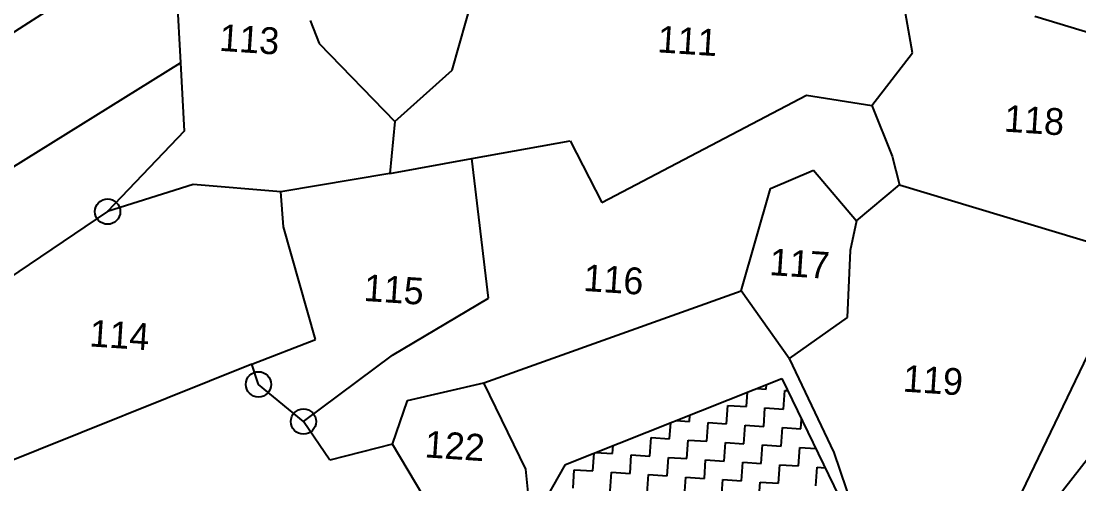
# Model space of a CAD drawing. Header units: metres. Extents: x 286068 to 287358, y 2005630 to 2007098.
# Drawn here: x 286765 to 286949.5, y 2006528 to 2006608.8 of the extents above; entities that cross this region are included whole.
import ezdxf
from ezdxf.enums import TextEntityAlignment as Align

# ---------------------------------------------------------------- set-up
doc = ezdxf.new("R2010")
doc.units = ezdxf.units.M
for name, color, linetype in [('POLY_HATCH', 12, 'Continuous'), ('POLY_PARCEL', 6, 'Continuous'), ('TEXT_PARCEL', 7, 'Continuous')]:
    doc.layers.add(name, color=color, linetype=linetype)
doc.styles.add('TEXT_MAP', font='')
doc.styles.get('TEXT_MAP').set_extended_font_data('Kruti Dev 050')

msp = doc.modelspace()

# ---------------------------------------------------------------- linework, layer by layer
for centre in [(286780.06, 2006575.51), (286806.38, 2006545.34), (286814.23, 2006538.84)]:
    msp.add_circle(centre, 2.21)
at = {"layer": 'POLY_HATCH'}
for p, q in [((286859.95, 2006531.36), (286897.67, 2006546.36)), ((286897.67, 2006546.36), (286908.57, 2006523.87)), ((286929.97, 2006505.37), (286961.25, 2006545.55)), ((286849.08, 2006512.26), (286859.95, 2006531.36))]:
    msp.add_line(p, q, dxfattribs=at)
at = {"layer": 'POLY_HATCH', "linetype": 'Continuous'}
for p, q in [((286891.5, 2006541.46), (286891.67, 2006543.97)), ((286893.25, 2006544.6), (286894.96, 2006544.48)), ((286894.96, 2006544.48), (286895.01, 2006545.3)), ((286897.98, 2006541.03), (286898.2, 2006544.27)), ((286898.2, 2006544.27), (286898.7, 2006544.24)), ((286888.04, 2006538.43), (286888.26, 2006541.67)), ((286888.26, 2006541.67), (286891.5, 2006541.46)), ((286894.53, 2006538), (286894.74, 2006541.24)), ((286894.74, 2006541.24), (286897.98, 2006541.03)), ((286878.1, 2006535.83), (286878.29, 2006538.65)), ((286879.21, 2006539.02), (286881.56, 2006538.86)), ((286881.56, 2006538.86), (286881.63, 2006539.98)), ((286884.59, 2006535.4), (286884.8, 2006538.65)), ((286884.8, 2006538.65), (286888.04, 2006538.43)), ((286901.01, 2006537.57), (286901.12, 2006539.24)), ((286891.07, 2006534.97), (286891.28, 2006538.22)), ((286891.28, 2006538.22), (286894.53, 2006538)), ((286897.55, 2006534.54), (286897.77, 2006537.79)), ((286897.77, 2006537.79), (286901.01, 2006537.57)), ((286868.16, 2006533.24), (286868.26, 2006534.66)), ((286874.64, 2006532.81), (286874.86, 2006536.05)), ((286874.86, 2006536.05), (286878.1, 2006535.83)), ((286881.13, 2006532.38), (286881.34, 2006535.62)), ((286881.34, 2006535.62), (286884.59, 2006535.4)), ((286887.61, 2006531.95), (286887.83, 2006535.19)), ((286887.83, 2006535.19), (286891.07, 2006534.97)), ((286894.1, 2006531.52), (286894.31, 2006534.76)), ((286894.31, 2006534.76), (286897.55, 2006534.54)), ((286864.7, 2006530.21), (286864.91, 2006533.33)), ((286865.17, 2006533.44), (286868.16, 2006533.24)), ((286871.19, 2006529.78), (286871.4, 2006533.02)), ((286871.4, 2006533.02), (286874.64, 2006532.81)), ((286900.58, 2006531.09), (286900.79, 2006534.33)), ((286900.79, 2006534.33), (286903.59, 2006534.14)), ((286877.67, 2006529.35), (286877.89, 2006532.59)), ((286877.89, 2006532.59), (286881.13, 2006532.38)), ((286884.16, 2006528.92), (286884.37, 2006532.16)), ((286884.37, 2006532.16), (286887.61, 2006531.95)), ((286890.64, 2006528.49), (286890.85, 2006531.73)), ((286890.85, 2006531.73), (286894.1, 2006531.52)), ((286897.12, 2006528.06), (286897.34, 2006531.3)), ((286897.34, 2006531.3), (286900.58, 2006531.09)), ((286861.25, 2006527.19), (286861.46, 2006530.43)), ((286861.46, 2006530.43), (286864.7, 2006530.21)), ((286867.73, 2006526.76), (286867.95, 2006530)), ((286867.95, 2006530), (286871.19, 2006529.78)), ((286874.21, 2006526.32), (286874.43, 2006529.57)), ((286874.43, 2006529.57), (286877.67, 2006529.35)), ((286880.7, 2006525.89), (286880.91, 2006529.14)), ((286880.91, 2006529.14), (286884.16, 2006528.92)), ((286903.61, 2006527.63), (286903.82, 2006530.87)), ((286903.82, 2006530.87), (286905.22, 2006530.78)), ((286887.18, 2006525.46), (286887.4, 2006528.71)), ((286887.4, 2006528.71), (286890.64, 2006528.49)), ((286893.67, 2006525.03), (286893.88, 2006528.28)), ((286893.88, 2006528.28), (286897.12, 2006528.06))]:
    msp.add_line(p, q, dxfattribs=at)
at = {"layer": 'POLY_PARCEL'}
for p, q in [((286840.16, 2006600.22), (286845.28, 2006618.4)), ((286706.13, 2006569.69), (286778.71, 2006616.55)), ((286792.09, 2006614.5), (286792.78, 2006601.48)), ((286920.49, 2006603.23), (286918.33, 2006615.27)), ((286815.42, 2006608.9), (286816.98, 2006604.88)), ((286941.8, 2006609.64), (286974.6, 2006599.64)), ((286816.98, 2006604.88), (286830.17, 2006591.23)), ((286913.35, 2006594.05), (286920.49, 2006603.23)), ((286715.49, 2006553.4), (286792.78, 2006601.48)), ((286792.78, 2006601.48), (286793.41, 2006589.55)), ((286830.17, 2006591.23), (286840.16, 2006600.22)), ((286866.29, 2006577.09), (286901.99, 2006595.85)), ((286901.99, 2006595.85), (286913.35, 2006594.05)), ((286913.35, 2006594.05), (286916.94, 2006585.21)), ((286830.17, 2006591.23), (286829.3, 2006582.16)), ((286793.41, 2006589.55), (286780.06, 2006575.51)), ((286843.61, 2006584.77), (286860.75, 2006587.89)), ((286860.75, 2006587.89), (286866.29, 2006577.09)), ((286829.3, 2006582.16), (286843.61, 2006584.77)), ((286846.49, 2006560.38), (286843.61, 2006584.77)), ((286916.94, 2006585.21), (286918.18, 2006580.17)), ((286895.69, 2006579.57), (286903.21, 2006582.73)), ((286903.21, 2006582.73), (286910.71, 2006573.88)), ((286829.3, 2006582.16), (286810.3, 2006578.98)), ((286794.99, 2006580.26), (286780.06, 2006575.51)), ((286810.3, 2006578.98), (286794.99, 2006580.26)), ((286810.74, 2006572.87), (286810.3, 2006578.98)), ((286890.58, 2006561.65), (286895.69, 2006579.57)), ((286910.71, 2006573.88), (286918.18, 2006580.17)), ((286918.18, 2006580.17), (286959.32, 2006567.81)), ((286780.06, 2006575.51), (286745.51, 2006552.17)), ((286910.71, 2006573.88), (286909.59, 2006568.74)), ((286816.33, 2006553.19), (286810.74, 2006572.87)), ((286909.59, 2006568.74), (286909.07, 2006557.04)), ((286959.32, 2006567.81), (286933.71, 2006514.45)), ((286845.67, 2006545.59), (286890.58, 2006561.65)), ((286898.94, 2006549.88), (286890.58, 2006561.65)), ((286829.73, 2006550.46), (286846.49, 2006560.38)), ((286909.07, 2006557.04), (286898.94, 2006549.88)), ((286805.23, 2006548.86), (286816.33, 2006553.19)), ((286814.23, 2006538.84), (286829.73, 2006550.46)), ((286898.94, 2006549.88), (286906.72, 2006533.45)), ((286805.23, 2006548.86), (286754.18, 2006528.34)), ((286806.38, 2006545.34), (286805.23, 2006548.86)), ((286814.23, 2006538.84), (286806.38, 2006545.34)), ((286832.35, 2006542.52), (286845.67, 2006545.59)), ((286853.02, 2006530.5), (286845.67, 2006545.59)), ((286829.75, 2006534.87), (286832.35, 2006542.52)), ((286818.85, 2006532.09), (286814.23, 2006538.84)), ((286829.75, 2006534.87), (286818.85, 2006532.09)), ((286836.56, 2006523.46), (286829.75, 2006534.87)), ((286906.72, 2006533.45), (286910, 2006523.85)), ((286853.8, 2006522.62), (286853.02, 2006530.5))]:
    msp.add_line(p, q, dxfattribs=at)

# ---------------------------------------------------------------- texts
at = {"layer": 'TEXT_PARCEL', "style": 'TEXT_MAP'}
for s, p in [('113', (286804.8, 2006605.6)), ('111', (286881.23, 2006605.34)), ('118', (286941.72, 2006591.49)), ('117', (286900.78, 2006566.43)), ('116', (286868.33, 2006563.66)), ('115', (286830, 2006561.88)), ('114', (286782.14, 2006553.97)), ('119', (286924.06, 2006546.08)), ('122', (286840.63, 2006534.63))]:
    msp.add_text(s, height=4.679, rotation=356.2021, dxfattribs=at).set_placement(p, align=Align.MIDDLE)

doc.saveas('drawing.dxf')
